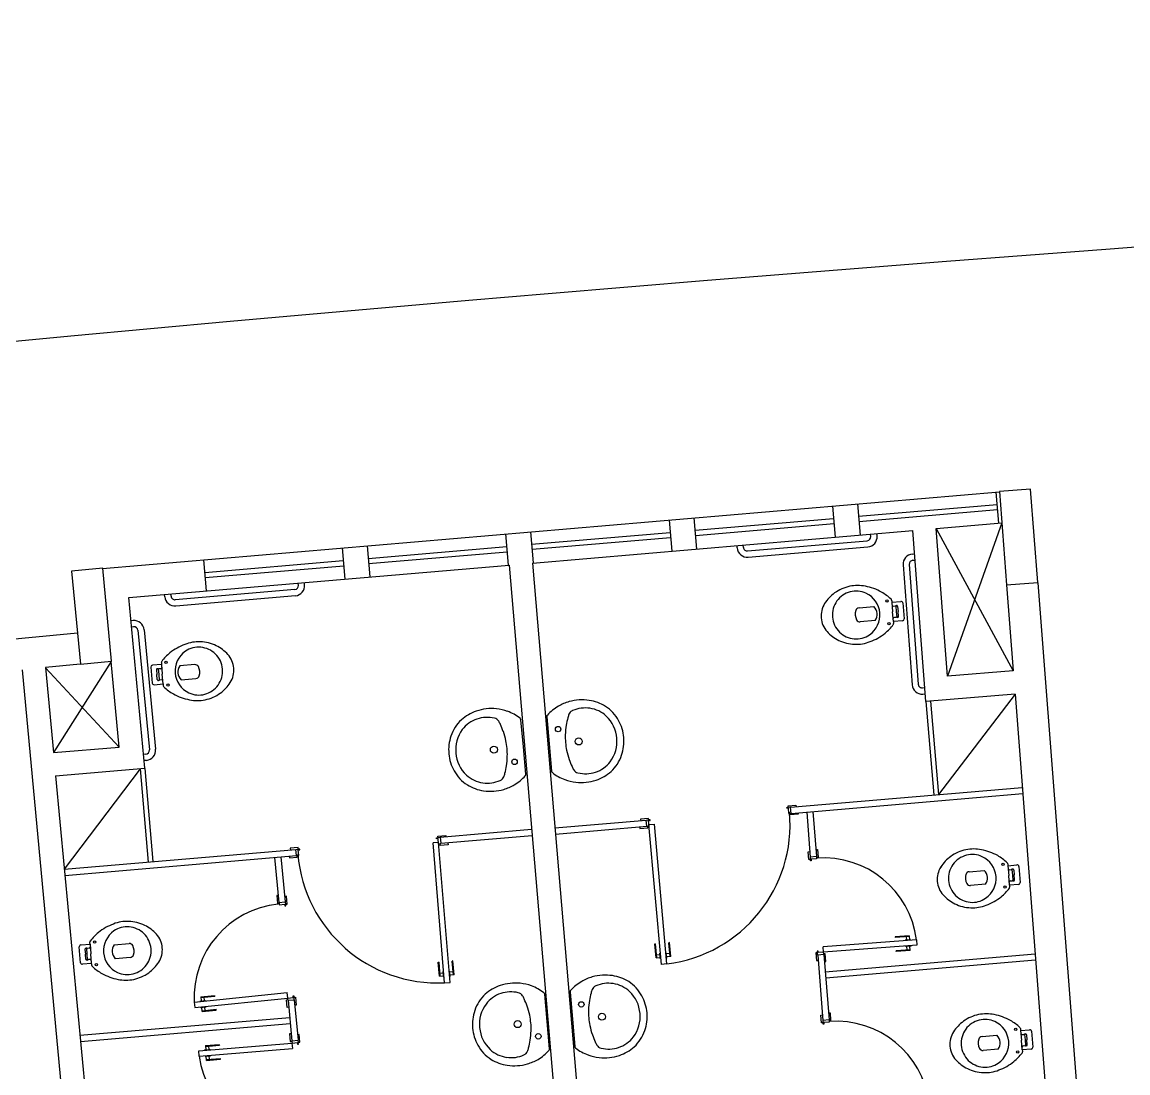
# Model space of a CAD drawing. Extents: x -152 to 150, y 325 to 437.
# Drawn here: x -34.55 to -27.46, y 369.92 to 376.66 of the extents above; entities that cross this region are included whole.
import ezdxf

# ---------------------------------------------------------------- set-up
doc = ezdxf.new("R2010")
doc.units = 0
doc.header["$LTSCALE"] = 0.01
doc.header["$MEASUREMENT"] = 0
doc.linetypes.add('HIDDEN2', pattern=[0.1875, 0.125, -0.0625])
for name, color, linetype in [('ALV', 2, 'CONTINUOUS'), ('DIV', 2, 'CONTINUOUS'), ('ESTR', 3, 'CONTINUOUS'), ('JANELA', 1, 'CONTINUOUS'), ('MAÇANETA', 2, 'CONTINUOUS'), ('PEÇAS', 1, 'CONTINUOUS'), ('PISO', 1, 'CONTINUOUS'), ('PORTA', 2, 'CONTINUOUS'), ('PROJ', 1, 'HIDDEN2')]:
    doc.layers.add(name, color=color, linetype=linetype)

msp = doc.modelspace()

# ---------------------------------------------------------------- linework, layer by layer
at = {"layer": 'ALV'}
for p, q in [((-34.0362, 373.1561), (-28.2846, 373.647)), ((-28.6917, 373.4115), (-28.2694, 373.4475)), ((-31.2802, 373.1906), (-28.8411, 373.3987)), ((-28.7569, 372.3019), (-28.8411, 373.3987)), ((-28.619, 372.4643), (-28.6917, 373.4115)), ((-33.8687, 372.9697), (-31.4297, 373.1778)), ((-31.4297, 373.1778), (-30.9161, 367.16)), ((-31.2802, 373.1906), (-30.7666, 367.1728)), ((-28.2388, 373.0504), (-28.1964, 372.5003)), ((-28.0393, 373.0639), (-27.5945, 367.2929)), ((-33.7658, 371.8745), (-33.8687, 372.9697)), ((-33.841, 372.8216), (-33.856, 372.8202)), ((-34.198, 372.7409), (-34.7954, 372.6847)), ((-34.1793, 372.5417), (-34.4034, 372.5207)), ((-34.4034, 372.5207), (-34.3521, 371.975)), ((-33.9293, 372.011), (-33.9808, 372.5587)), ((-34.5526, 372.5051), (-34.0256, 366.8951)), ((-28.1964, 372.5003), (-28.619, 372.4643)), ((-28.1849, 372.3507), (-28.7569, 372.3019)), ((-28.1849, 372.3507), (-27.8937, 368.5721)), ((-34.3521, 371.975), (-33.9293, 372.011)), ((-34.3381, 371.8256), (-33.7658, 371.8745)), ((-34.3381, 371.8256), (-33.9837, 368.0524))]:
    msp.add_line(p, q, dxfattribs=at)
at = {"layer": 'DIV'}
for p, q in [((-28.7564, 372.302), (-28.7054, 371.7041)), ((-28.7265, 372.3045), (-28.6755, 371.7067)), ((-33.7963, 371.8719), (-33.7452, 371.274)), ((-33.7664, 371.8744), (-33.7153, 371.2766)), ((-29.6239, 371.6258), (-28.1388, 371.7525)), ((-29.6204, 371.5859), (-28.1357, 371.7126)), ((-29.6204, 371.5859), (-29.6239, 371.6258)), ((-29.5207, 371.5944), (-29.4985, 371.3053)), ((-29.4809, 371.5978), (-29.4586, 371.3088)), ((-31.1353, 371.4928), (-30.5502, 371.5427)), ((-30.5467, 371.5029), (-30.5502, 371.5427)), ((-31.8707, 371.434), (-31.2851, 371.484)), ((-31.1319, 371.453), (-30.5467, 371.5029)), ((-31.8707, 371.434), (-31.867, 371.3942)), ((-31.867, 371.3942), (-31.2817, 371.4441)), ((-34.282, 371.2282), (-32.7969, 371.355)), ((-34.2782, 371.1884), (-32.7936, 371.3151)), ((-32.7936, 371.3151), (-32.7969, 371.355)), ((-29.4586, 371.3088), (-29.4985, 371.3053)), ((-32.9331, 371.3032), (-32.906, 371.0145)), ((-32.8932, 371.3066), (-32.8661, 371.0182)), ((-32.906, 371.0145), (-32.8661, 371.0182)), ((-29.4102, 370.6806), (-29.45, 370.6772)), ((-29.45, 370.6772), (-29.4178, 370.2585)), ((-29.4102, 370.6806), (-29.3779, 370.2619)), ((-29.4017, 370.5709), (-28.0566, 370.6857)), ((-29.3987, 370.5311), (-28.0535, 370.6459)), ((-32.8471, 370.3873), (-32.8072, 370.3909)), ((-32.8471, 370.3873), (-32.8227, 370.1284)), ((-32.8072, 370.3909), (-32.7829, 370.1322)), ((-34.1819, 370.163), (-32.8368, 370.2778)), ((-29.3779, 370.2619), (-29.4178, 370.2585)), ((-34.1782, 370.1231), (-32.833, 370.2379)), ((-32.8227, 370.1284), (-32.7829, 370.1322))]:
    msp.add_line(p, q, dxfattribs=at)
at = {"layer": 'ESTR'}
for points in [[(-28.2848, 373.6487), (-28.2388, 373.0504), (-28.0394, 373.0657), (-28.0854, 373.664)], [(-34.2351, 373.1391), (-34.179, 372.5418), (-33.9798, 372.5605), (-34.036, 373.1578)]]:
    msp.add_lwpolyline(points, close=True, dxfattribs=at)
at = {"layer": 'JANELA', "linetype": 'Continuous'}
for p, q in [((-28.3074, 373.645), (-28.2904, 373.4457)), ((-29.3555, 373.5556), (-29.3385, 373.3563)), ((-29.1961, 373.5692), (-29.1791, 373.3699)), ((-30.4036, 373.4661), (-30.3866, 373.2668)), ((-30.2442, 373.4797), (-30.2272, 373.2805)), ((-31.4517, 373.3767), (-31.4347, 373.1774)), ((-31.2923, 373.3903), (-31.2753, 373.191)), ((-32.3404, 373.3008), (-32.3234, 373.1016)), ((-32.4998, 373.2872), (-32.4828, 373.088)), ((-33.3885, 373.2114), (-33.3715, 373.0121))]:
    msp.add_line(p, q, dxfattribs=at)
at = {"layer": 'JANELA'}
for p, q in [((-28.3005, 373.564), (-29.1892, 373.4881)), ((-28.2977, 373.5311), (-29.1864, 373.4552)), ((-29.3486, 373.4745), (-30.2373, 373.3987)), ((-29.3458, 373.4416), (-30.2345, 373.3658)), ((-30.3967, 373.3851), (-31.2854, 373.3092)), ((-32.3335, 373.2198), (-31.4448, 373.2956)), ((-30.3939, 373.3522), (-31.2826, 373.2763)), ((-32.3307, 373.1869), (-31.442, 373.2627)), ((-33.3816, 373.1303), (-32.4929, 373.2062)), ((-33.3787, 373.0974), (-32.4901, 373.1733))]:
    msp.add_line(p, q, dxfattribs=at)
at = {"layer": 'MAÇANETA'}
for p, q in [((-30.4946, 370.7489), (-30.4896, 370.7493)), ((-30.4866, 370.6592), (-30.4946, 370.7489)), ((-30.4816, 370.6597), (-30.4896, 370.7493)), ((-30.3999, 370.7573), (-30.4049, 370.7568)), ((-30.3969, 370.6672), (-30.4049, 370.7568)), ((-30.392, 370.6676), (-30.3999, 370.7573)), ((-28.864, 370.8017), (-28.9538, 370.795)), ((-28.9538, 370.795), (-28.9534, 370.79)), ((-28.8637, 370.7968), (-28.9534, 370.79)), ((-28.8545, 370.7754), (-28.8894, 370.7728)), ((-28.8894, 370.7728), (-28.8892, 370.7698)), ((-28.8836, 370.7953), (-28.882, 370.7733)), ((-28.864, 370.8017), (-28.862, 370.7748)), ((-28.8545, 370.7754), (-28.8543, 370.7724)), ((-30.4834, 370.6796), (-30.4615, 370.6815)), ((-30.4621, 370.689), (-30.4591, 370.6893)), ((-30.459, 370.6541), (-30.4621, 370.689)), ((-30.4213, 370.6926), (-30.4243, 370.6924)), ((-30.4182, 370.6578), (-30.4213, 370.6926)), ((-30.3987, 370.6871), (-30.4206, 370.6852)), ((-28.8573, 370.712), (-28.9471, 370.7053)), ((-28.9467, 370.7003), (-28.9471, 370.7053)), ((-28.8569, 370.707), (-28.9467, 370.7003)), ((-28.8864, 370.7319), (-28.8866, 370.7349)), ((-28.8515, 370.7345), (-28.8864, 370.7319)), ((-28.8773, 370.7105), (-28.8789, 370.7324)), ((-28.8569, 370.707), (-28.859, 370.7339)), ((-28.8515, 370.7345), (-28.8517, 370.7375)), ((-31.8841, 370.6316), (-31.8791, 370.6321)), ((-31.8766, 370.5419), (-31.8841, 370.6316)), ((-31.8717, 370.5424), (-31.8791, 370.6321)), ((-31.7894, 370.6395), (-31.7944, 370.6391)), ((-31.7869, 370.5494), (-31.7944, 370.6391)), ((-31.782, 370.5498), (-31.7894, 370.6395)), ((-30.4866, 370.6592), (-30.4597, 370.6616)), ((-30.459, 370.6541), (-30.456, 370.6544)), ((-30.4182, 370.6578), (-30.4212, 370.6575)), ((-30.392, 370.6676), (-30.4188, 370.6652)), ((-31.8766, 370.5419), (-31.8497, 370.5442)), ((-31.8733, 370.5623), (-31.8514, 370.5641)), ((-31.852, 370.5716), (-31.849, 370.5718)), ((-31.8491, 370.5367), (-31.852, 370.5716)), ((-31.8491, 370.5367), (-31.8461, 370.5369)), ((-31.8111, 370.575), (-31.8141, 370.5747)), ((-31.8083, 370.5401), (-31.8112, 370.5398)), ((-31.8083, 370.5401), (-31.8111, 370.575)), ((-31.7886, 370.5693), (-31.8105, 370.5675)), ((-31.782, 370.5498), (-31.8089, 370.5476)), ((-33.412, 370.3824), (-33.3772, 370.386)), ((-33.4073, 370.4101), (-33.3178, 370.4193)), ((-33.4073, 370.4101), (-33.4046, 370.3832)), ((-33.4068, 370.4051), (-33.3173, 370.4143)), ((-33.3869, 370.4071), (-33.3847, 370.3852)), ((-33.3772, 370.386), (-33.3769, 370.383)), ((-33.3178, 370.4193), (-33.3173, 370.4143)), ((-33.412, 370.3824), (-33.4117, 370.3794)), ((-33.4078, 370.3416), (-33.4081, 370.3446)), ((-33.4078, 370.3416), (-33.373, 370.3452)), ((-33.3976, 370.3156), (-33.4004, 370.3424)), ((-33.3981, 370.3205), (-33.3086, 370.3297)), ((-33.3976, 370.3156), (-33.3081, 370.3248)), ((-33.3782, 370.3226), (-33.3805, 370.3445)), ((-33.373, 370.3452), (-33.3733, 370.3482)), ((-33.3081, 370.3248), (-33.3086, 370.3297)), ((-33.3776, 370.0971), (-33.2879, 370.1046)), ((-33.2879, 370.1046), (-33.2875, 370.0996)), ((-33.3828, 370.0696), (-33.3479, 370.0725)), ((-33.3828, 370.0696), (-33.3826, 370.0666)), ((-33.3794, 370.0287), (-33.3797, 370.0317)), ((-33.3794, 370.0287), (-33.3445, 370.0316)), ((-33.3776, 370.0971), (-33.3753, 370.0702)), ((-33.3772, 370.0921), (-33.2875, 370.0996)), ((-33.3572, 370.0938), (-33.3554, 370.0719)), ((-33.3502, 370.0091), (-33.352, 370.031)), ((-33.3479, 370.0725), (-33.3477, 370.0695)), ((-33.3445, 370.0316), (-33.3448, 370.0346)), ((-33.3697, 370.0025), (-33.3719, 370.0294)), ((-33.3701, 370.0074), (-33.2804, 370.0149)), ((-33.3697, 370.0025), (-33.28, 370.0099)), ((-33.28, 370.0099), (-33.2804, 370.0149))]:
    msp.add_line(p, q, dxfattribs=at)
at = {"layer": 'PEÇAS'}
for p, q in [((-29.1097, 373.3608), (-29.111, 373.3757)), ((-29.0699, 373.3642), (-29.0711, 373.3791)), ((-29.9666, 373.2876), (-29.9679, 373.3026)), ((-29.9668, 373.29), (-29.9679, 373.3026)), ((-29.9267, 373.291), (-29.928, 373.306)), ((-29.8997, 373.2683), (-29.1323, 373.3337)), ((-29.8963, 373.2284), (-29.1289, 373.2939)), ((-28.8433, 373.2481), (-28.8284, 373.2493)), ((-28.9031, 373.1783), (-28.8456, 372.4104)), ((-28.8633, 373.1814), (-28.8057, 372.4135)), ((-28.8403, 373.2082), (-28.8253, 373.2094)), ((-32.8034, 373.0204), (-33.5707, 372.955)), ((-32.7806, 373.0475), (-32.7819, 373.0624)), ((-32.7409, 373.0532), (-32.742, 373.0658)), ((-32.7407, 373.0509), (-32.742, 373.0658)), ((-33.6375, 372.9744), (-33.6387, 372.9893)), ((-33.5976, 372.9778), (-33.5989, 372.9927)), ((-32.8, 372.9806), (-33.5673, 372.9151)), ((-28.9764, 372.9519), (-28.9759, 372.9467)), ((-28.9759, 372.9467), (-28.9753, 372.94)), ((-28.9753, 372.94), (-28.9175, 372.9449)), ((-28.9753, 372.94), (-28.97, 372.8777)), ((-29.1854, 372.9027), (-29.0898, 372.911)), ((-28.9646, 372.8154), (-28.97, 372.8777)), ((-28.9651, 372.9142), (-28.9541, 372.9152)), ((-28.9496, 372.9151), (-28.9466, 372.8797)), ((-28.9466, 372.8797), (-28.9435, 372.8443)), ((-28.9378, 372.9121), (-28.9351, 372.8807)), ((-28.9324, 372.8493), (-28.9351, 372.8807)), ((-28.9046, 372.935), (-28.9002, 372.8837)), ((-28.9002, 372.8837), (-28.8958, 372.8324)), ((-29.0822, 372.8223), (-29.1778, 372.8141)), ((-28.9068, 372.8204), (-28.9646, 372.8154)), ((-28.9646, 372.8154), (-28.9641, 372.8086)), ((-28.9641, 372.8086), (-28.9636, 372.8035)), ((-28.9589, 372.8425), (-28.948, 372.8434)), ((-33.8373, 372.7818), (-33.8522, 372.7804)), ((-33.8101, 372.7592), (-33.7367, 371.9927)), ((-33.7703, 372.7629), (-33.6969, 371.9964)), ((-33.7276, 372.5234), (-33.7232, 372.4721)), ((-33.6587, 372.5403), (-33.7165, 372.5354)), ((-33.6645, 372.5132), (-33.6754, 372.5122)), ((-33.6597, 372.5522), (-33.6593, 372.547)), ((-33.6593, 372.547), (-33.6587, 372.5403)), ((-33.6587, 372.5403), (-33.6535, 372.478)), ((-33.4454, 372.5392), (-33.541, 372.5311)), ((-33.7232, 372.4721), (-33.7188, 372.4208)), ((-33.691, 372.5064), (-33.6883, 372.475)), ((-33.6857, 372.4436), (-33.6883, 372.475)), ((-33.6799, 372.5114), (-33.6769, 372.476)), ((-33.6769, 372.476), (-33.6739, 372.4406)), ((-33.6482, 372.4157), (-33.6535, 372.478)), ((-33.5335, 372.4424), (-33.4378, 372.4505)), ((-33.706, 372.4108), (-33.6482, 372.4157)), ((-33.6584, 372.4414), (-33.6693, 372.4405)), ((-33.6482, 372.4157), (-33.6476, 372.4089)), ((-33.6476, 372.4089), (-33.6472, 372.4038)), ((-28.7787, 372.3905), (-28.7638, 372.3917)), ((-28.7756, 372.3506), (-28.7607, 372.3518)), ((-31.338, 372.0117), (-31.3541, 372.186)), ((-31.1873, 372.2051), (-31.1723, 372.0307)), ((-31.1723, 372.0307), (-31.1574, 371.8564)), ((-33.7594, 371.9654), (-33.7743, 371.9641)), ((-31.322, 371.8374), (-31.338, 372.0117)), ((-33.7557, 371.9256), (-33.7706, 371.9242)), ((-28.2315, 371.2625), (-28.2311, 371.2573)), ((-28.2311, 371.2573), (-28.2305, 371.2505)), ((-28.2305, 371.2505), (-28.1727, 371.2554)), ((-28.2305, 371.2505), (-28.2253, 371.1883)), ((-28.1599, 371.2454), (-28.1556, 371.1941)), ((-28.4782, 371.2117), (-28.3825, 371.2197)), ((-28.2201, 371.126), (-28.2253, 371.1883)), ((-28.2204, 371.2248), (-28.2094, 371.2257)), ((-28.2049, 371.2256), (-28.2019, 371.1902)), ((-28.2019, 371.1902), (-28.1989, 371.1548)), ((-28.1931, 371.2226), (-28.1904, 371.1912)), ((-28.1878, 371.1598), (-28.1904, 371.1912)), ((-28.1556, 371.1941), (-28.1513, 371.1428)), ((-28.3751, 371.131), (-28.4707, 371.123)), ((-28.1623, 371.1308), (-28.2201, 371.126)), ((-28.2201, 371.126), (-28.2195, 371.1192)), ((-28.2195, 371.1192), (-28.2191, 371.114)), ((-28.2143, 371.1531), (-28.2034, 371.154)), ((-34.175, 370.7431), (-34.1172, 370.748)), ((-34.1178, 370.7547), (-34.1182, 370.7599)), ((-34.1172, 370.748), (-34.1178, 370.7547)), ((-34.1172, 370.748), (-34.112, 370.6857)), ((-33.9623, 370.743), (-33.8666, 370.751)), ((-34.1817, 370.6798), (-34.1861, 370.7311)), ((-34.1774, 370.6285), (-34.1817, 370.6798)), ((-34.1495, 370.7141), (-34.1469, 370.6828)), ((-34.1442, 370.6514), (-34.1469, 370.6828)), ((-34.1354, 370.6837), (-34.1384, 370.7191)), ((-34.1324, 370.6483), (-34.1354, 370.6837)), ((-34.123, 370.7209), (-34.1339, 370.72)), ((-34.1067, 370.6234), (-34.112, 370.6857)), ((-34.1067, 370.6234), (-34.1645, 370.6185)), ((-34.1169, 370.6491), (-34.1279, 370.6482)), ((-34.1062, 370.6166), (-34.1067, 370.6234)), ((-34.1057, 370.6115), (-34.1062, 370.6166)), ((-33.8591, 370.6623), (-33.9548, 370.6543)), ((-31.1855, 370.2516), (-31.2012, 370.4259)), ((-31.0384, 370.4404), (-31.0234, 370.266)), ((-31.1698, 370.0773), (-31.1855, 370.2516)), ((-31.0234, 370.266), (-31.0085, 370.0916)), ((-28.1501, 370.2057), (-28.1497, 370.2005)), ((-28.1497, 370.2005), (-28.1491, 370.1937)), ((-28.1491, 370.1937), (-28.0913, 370.1986)), ((-28.1491, 370.1937), (-28.1439, 370.1315)), ((-28.0784, 370.1886), (-28.0741, 370.1373)), ((-28.3967, 370.1549), (-28.301, 370.1629)), ((-28.1386, 370.0692), (-28.1439, 370.1315)), ((-28.1389, 370.168), (-28.1279, 370.1689)), ((-28.1234, 370.1688), (-28.1204, 370.1334)), ((-28.1204, 370.1334), (-28.1175, 370.098)), ((-28.1116, 370.1658), (-28.109, 370.1344)), ((-28.1064, 370.103), (-28.109, 370.1344)), ((-28.0741, 370.1373), (-28.0698, 370.086)), ((-28.2936, 370.0742), (-28.3893, 370.0662)), ((-28.0808, 370.074), (-28.1386, 370.0692)), ((-28.1386, 370.0692), (-28.1381, 370.0624)), ((-28.1381, 370.0624), (-28.1376, 370.0572)), ((-28.1329, 370.0963), (-28.1219, 370.0972))]:
    msp.add_line(p, q, dxfattribs=at)
for centre, radius in [((-29.0061, 372.9479), 0.0075), ((-28.9936, 372.8024), 0.0075), ((-33.6297, 372.5533), 0.0075), ((-33.6174, 372.4078), 0.0075), ((-31.1153, 372.126), 0.0175), ((-31.5272, 371.9943), 0.0225), ((-30.983, 372.0469), 0.0225), ((-31.3945, 371.9161), 0.0175), ((-28.2613, 371.2585), 0.0075), ((-28.2491, 371.113), 0.0075), ((-34.0882, 370.761), 0.0075), ((-34.076, 370.6155), 0.0075), ((-30.9664, 370.3612), 0.0175), ((-31.3748, 370.2346), 0.0225), ((-30.8341, 370.2822), 0.0225), ((-31.2422, 370.1561), 0.0175), ((-28.1799, 370.2017), 0.0075), ((-28.1677, 370.0562), 0.0075)]:
    msp.add_circle(centre, radius, dxfattribs=at)
for centre, radius, start, end in [((-29.1346, 373.3586), 0.065, 274.87802, 4.87802), ((-29.1346, 373.3586), 0.025, 274.87802, 4.87802), ((-29.9018, 373.2932), 0.065, 184.87802, 274.87802), ((-29.9018, 373.2932), 0.025, 184.87802, 274.87802), ((-28.8383, 373.1833), 0.065, 94.42806, 184.42806), ((-28.8383, 373.1833), 0.025, 94.42806, 184.42806), ((-32.8055, 373.0454), 0.025, 274.87802, 4.87802), ((-32.8055, 373.0454), 0.065, 274.87802, 4.87802), ((-29.196, 372.7981), 0.248, 101.39201, 125.98203), ((-29.1946, 372.8033), 0.2433, 78.14679, 101.95425), ((-29.2033, 372.8653), 0.1458, 64.61093, 105.35456), ((-29.2048, 372.7116), 0.3352, 60.75661, 79.65651), ((-33.5727, 372.9799), 0.065, 184.87802, 274.87802), ((-33.5727, 372.9799), 0.025, 184.87802, 274.87802), ((-29.1819, 372.7836), 0.2681, 126.58987, 146.7487), ((-29.2034, 372.8578), 0.1532, 144.2453, 184.96373), ((-29.2016, 372.8546), 0.1566, 104.93703, 143.68659), ((-29.2055, 372.8568), 0.1544, 5.15775, 65.25312), ((-29.1991, 372.7253), 0.3204, 46.8569, 60.44705), ((-28.9865, 372.9513), 0.0102, 3.21758, 50.1529), ((-28.9163, 372.9332), 0.0118, 8.58914, 96.20793), ((-29.2799, 372.8514), 0.149, 147.91091, 185.03716), ((-29.1253, 372.8632), 0.0846, 164.13127, 205.6867), ((-29.1837, 372.8787), 0.0241, 94.01845, 161.39858), ((-29.2056, 372.8581), 0.1544, 304.56486, 4.66022), ((-29.1375, 372.8622), 0.0683, 324.22078, 45.59719), ((-28.9655, 372.9226), 0.00832, 189.627, 272.89408), ((-28.956, 372.9269), 0.0119, 278.96107, 298.92939), ((-28.9448, 372.9046), 0.0131, 75.52148, 114.56715), ((-28.9433, 372.9116), 0.00592, 48.845, 72.31063), ((-28.9445, 372.9117), 0.00666, 2.86614, 41.01127), ((-33.835, 372.7569), 0.065, 5.32798, 95.32798), ((-29.2798, 372.8507), 0.149, 184.78081, 221.90706), ((-29.2034, 372.8575), 0.1532, 184.85425, 225.57267), ((-29.1803, 372.8381), 0.0241, 208.41939, 275.79952), ((-28.9579, 372.8342), 0.00832, 96.92389, 180.19097), ((-28.9737, 372.8023), 0.0102, 319.66507, 6.60039), ((-28.9478, 372.8316), 0.0119, 70.88858, 90.8569), ((-28.9406, 372.8554), 0.0131, 255.25083, 294.29649), ((-28.9379, 372.8488), 0.00592, 297.50734, 320.97297), ((-28.939, 372.8485), 0.00666, 328.8067, 6.95183), ((-28.9076, 372.8321), 0.0118, 273.61004, 1.22883), ((-33.835, 372.7569), 0.025, 5.32798, 95.32798), ((-29.1949, 372.9343), 0.2681, 223.06927, 243.2281), ((-29.2021, 372.8609), 0.1566, 226.13138, 264.88095), ((-29.202, 372.8501), 0.1458, 264.46342, 305.20705), ((-29.2297, 373.0013), 0.3352, 290.16147, 309.06137), ((-29.2217, 372.9887), 0.3204, 309.37092, 322.96108), ((-33.3939, 372.3541), 0.3352, 110.09953, 128.99943), ((-33.4195, 372.4427), 0.2433, 87.80179, 111.60925), ((-33.4172, 372.4379), 0.248, 63.77401, 88.36403), ((-33.4286, 372.4211), 0.2681, 43.00734, 63.16617), ((-29.2063, 372.9175), 0.248, 243.83594, 268.42596), ((-29.204, 372.9127), 0.2433, 267.86372, 291.67118), ((-33.4018, 372.3667), 0.3204, 129.30899, 142.89914), ((-33.4178, 372.4973), 0.1544, 124.50292, 184.59829), ((-33.4214, 372.5053), 0.1458, 84.40148, 125.14511), ((-33.4213, 372.4945), 0.1566, 46.06945, 84.81901), ((-33.42, 372.4979), 0.1532, 4.79231, 45.51074), ((-33.3436, 372.5046), 0.149, 4.71888, 41.84513), ((-33.7158, 372.5236), 0.0118, 93.54811, 181.16689), ((-33.6828, 372.5003), 0.0131, 75.18889, 114.23456), ((-33.6756, 372.5241), 0.0119, 250.82665, 270.79497), ((-33.6655, 372.5214), 0.00832, 276.86196, 0.12904), ((-33.6497, 372.5534), 0.0102, 139.60314, 186.53846), ((-33.4857, 372.4911), 0.0683, 144.15885, 225.53526), ((-33.443, 372.5152), 0.0241, 28.35745, 95.73759), ((-33.498, 372.4901), 0.0846, 344.06934, 25.62477), ((-33.3435, 372.5039), 0.149, 327.84898, 4.97523), ((-33.6844, 372.5072), 0.00666, 148.74476, 186.8899), ((-33.6855, 372.5069), 0.00592, 117.44541, 140.91104), ((-33.679, 372.444), 0.00666, 182.80421, 220.94934), ((-33.418, 372.4986), 0.1544, 185.09582, 245.19118), ((-33.4395, 372.4746), 0.0241, 273.95652, 341.33665), ((-33.42, 372.4976), 0.1532, 324.18337, 4.90179), ((-33.7072, 372.4225), 0.0118, 188.52721, 276.146), ((-33.6801, 372.4441), 0.00592, 228.78307, 252.2487), ((-33.6787, 372.4511), 0.0131, 255.45955, 294.50521), ((-33.6675, 372.4288), 0.0119, 98.89914, 118.86746), ((-33.658, 372.4331), 0.00832, 9.56507, 92.83215), ((-33.637, 372.4043), 0.0102, 183.15565, 230.09097), ((-33.4242, 372.6301), 0.3204, 226.79496, 240.38512), ((-33.4218, 372.5008), 0.1566, 284.87509, 323.62466), ((-33.4414, 372.5719), 0.2681, 306.52794, 326.68677), ((-28.7808, 372.4154), 0.065, 184.42806, 274.42806), ((-28.7808, 372.4154), 0.025, 184.42806, 274.42806), ((-33.4184, 372.6438), 0.3352, 240.69467, 259.59457), ((-33.4201, 372.4901), 0.1458, 244.54899, 285.29262), ((-33.4288, 372.5522), 0.2433, 258.08486, 281.89232), ((-33.4273, 372.5573), 0.248, 281.33008, 305.9201), ((-30.9507, 371.9867), 0.3292, 106.6585, 119.50881), ((-30.9613, 372.005), 0.3086, 81.41171, 105.73356), ((-30.9597, 372.0305), 0.2832, 58.47053, 80.97164), ((-31.5473, 371.974), 0.2832, 109.18413, 131.68525), ((-31.5412, 371.9492), 0.3086, 84.42221, 108.74406), ((-31.5485, 371.9292), 0.3292, 70.64696, 83.49728), ((-31.5417, 371.9614), 0.2967, 52.10333, 69.8217), ((-30.963, 372.0171), 0.2967, 120.33408, 138.05244), ((-31.0048, 372.2049), 0.0439, 136.95731, 158.5744), ((-31.0091, 372.2075), 0.039, 109.34385, 135.39578), ((-30.9405, 372.0604), 0.2012, 81.5265, 113.88547), ((-30.9412, 372.0622), 0.1995, 47.43332, 81.27469), ((-30.9414, 372.0676), 0.242, 27.87026, 57.57571), ((-31.5719, 372.0073), 0.242, 132.58007, 162.28552), ((-31.5711, 372.0019), 0.1995, 108.88109, 142.72245), ((-31.5714, 372), 0.2012, 76.27031, 108.62927), ((-31.5299, 372.1569), 0.039, 54.75999, 80.81192), ((-31.5337, 372.1536), 0.0439, 31.58137, 53.19847), ((-31.6072, 372.1058), 0.1317, 22.45708, 32.55067), ((-31.3653, 372.1859), 0.0113, 0.32499, 58.65282), ((-31.1762, 372.207), 0.0113, 131.50295, 189.83078), ((-30.6522, 372.0859), 0.416, 164.247, 171.07213), ((-30.9239, 372.1708), 0.1317, 157.6051, 167.69869), ((-30.9559, 372.0511), 0.2176, 4.40306, 46.54111), ((-30.9599, 372.0501), 0.2667, 4.64962, 29.34258), ((-31.5546, 371.9936), 0.2176, 143.61466, 185.75272), ((-31.8598, 371.9743), 0.416, 19.08364, 25.90877), ((-31.9132, 371.9535), 0.4734, 11.95566, 19.34438), ((-30.6916, 372.0743), 0.3778, 177.65954, 185.26242), ((-30.5959, 372.0749), 0.4734, 170.8114, 178.20011), ((-31.5506, 371.9933), 0.2667, 160.81319, 185.50615), ((-31.819, 371.9698), 0.3778, 4.89335, 12.49623), ((-30.6911, 372.0695), 0.3778, 184.5268, 192.12968), ((-30.9556, 372.0474), 0.2176, 323.24811, 5.38617), ((-30.9597, 372.0478), 0.2667, 340.44664, 5.1396), ((-33.7616, 371.9903), 0.025, 275.32798, 5.32798), ((-33.7616, 371.9903), 0.065, 275.32798, 5.32798), ((-31.5504, 371.991), 0.2667, 185.01617, 209.70914), ((-31.5543, 371.9899), 0.2176, 184.76961, 226.90766), ((-31.9142, 371.9638), 0.4734, 351.17795, 358.56666), ((-31.8185, 371.965), 0.3778, 358.02609, 5.62897), ((-30.5968, 372.0852), 0.4734, 191.58911, 198.97783), ((-30.9385, 372.0337), 0.242, 312.21351, 341.91896), ((-31.8579, 371.9532), 0.416, 344.61356, 351.43868), ((-30.6503, 372.0648), 0.416, 198.71709, 205.54222), ((-30.9037, 371.9349), 0.1317, 202.09053, 212.18412), ((-30.9392, 372.039), 0.1995, 288.51453, 322.3559), ((-31.5688, 371.9733), 0.242, 208.23681, 237.94226), ((-31.569, 371.9787), 0.1995, 227.79988, 261.64124), ((-31.5001, 371.8339), 0.039, 289.7104, 315.76234), ((-31.5045, 371.8364), 0.0439, 317.32386, 338.94095), ((-31.5855, 371.87), 0.1317, 337.97166, 348.06524), ((-31.5475, 372.024), 0.2967, 300.70063, 318.419), ((-31.3331, 371.8354), 0.0113, 311.8695, 10.19733), ((-31.1462, 371.8564), 0.0113, 179.95844, 238.28627), ((-30.9683, 372.0798), 0.2967, 231.73678, 249.45514), ((-30.9776, 371.8876), 0.0439, 211.21482, 232.83192), ((-30.9814, 371.8843), 0.039, 234.39344, 260.44537), ((-30.9389, 372.041), 0.2012, 255.90376, 288.26272), ((-30.9628, 372.0671), 0.2832, 288.81758, 311.31869), ((-31.5507, 372.0105), 0.2832, 238.83708, 261.3382), ((-31.5696, 371.9806), 0.2012, 261.89306, 294.25202), ((-31.5492, 372.0361), 0.3086, 261.77826, 286.10011), ((-31.56, 372.0543), 0.3292, 287.02505, 299.87537), ((-30.9614, 372.1118), 0.3292, 250.28041, 263.13072), ((-30.9688, 372.092), 0.3086, 264.05566, 288.37751), ((-28.4374, 371.0945), 0.2681, 126.47563, 146.63445), ((-28.4515, 371.1092), 0.248, 101.27776, 125.86778), ((-28.457, 371.1656), 0.1566, 104.82278, 143.57234), ((-28.4501, 371.1143), 0.2433, 78.03255, 101.84001), ((-28.4587, 371.1763), 0.1458, 64.49668, 105.24031), ((-28.4605, 371.0226), 0.3352, 60.64236, 79.54226), ((-28.4608, 371.1678), 0.1544, 5.04351, 65.13887), ((-28.4547, 371.0364), 0.3204, 46.74265, 60.3328), ((-28.5353, 371.1626), 0.149, 147.79666, 184.92292), ((-28.4588, 371.1688), 0.1532, 144.13105, 184.84948), ((-28.2417, 371.2619), 0.0102, 3.10333, 50.03865), ((-28.1715, 371.2437), 0.0118, 8.4749, 96.09369), ((-28.4181, 371.1721), 0.0846, 164.01702, 205.57245), ((-28.4765, 371.1876), 0.0241, 93.9042, 161.28434), ((-28.4304, 371.1711), 0.0683, 324.10654, 45.48294), ((-28.4609, 371.1692), 0.1544, 304.45061, 4.54597), ((-28.2208, 371.2331), 0.00832, 189.51275, 272.77983), ((-28.2112, 371.2375), 0.0119, 278.84682, 298.81514), ((-28.2001, 371.2152), 0.0131, 75.40724, 114.4529), ((-28.1986, 371.2222), 0.00592, 48.73075, 72.19638), ((-28.1997, 371.2223), 0.00666, 2.75189, 40.89703), ((-28.5352, 371.1619), 0.149, 184.66656, 221.79281), ((-28.4587, 371.1685), 0.1532, 184.74, 225.45842), ((-28.4731, 371.147), 0.0241, 208.30514, 275.68527), ((-28.4768, 371.2998), 0.3204, 309.25667, 322.84683), ((-28.2133, 371.1448), 0.00832, 96.80964, 180.07672), ((-28.2292, 371.1129), 0.0102, 319.55083, 6.48615), ((-28.2032, 371.1421), 0.0119, 70.77433, 90.74266), ((-28.196, 371.1659), 0.0131, 255.13658, 294.18224), ((-28.1933, 371.1593), 0.00592, 297.39309, 320.85873), ((-28.1944, 371.159), 0.00666, 328.69245, 6.83758), ((-28.163, 371.1426), 0.0118, 273.49579, 1.11458), ((-28.4501, 371.2453), 0.2681, 222.95503, 243.11385), ((-28.4575, 371.172), 0.1566, 226.01714, 264.7667), ((-28.4574, 371.1612), 0.1458, 264.34917, 305.0928), ((-28.4848, 371.3124), 0.3352, 290.04722, 308.94712), ((-28.4615, 371.2286), 0.248, 243.72169, 268.31172), ((-28.4593, 371.2238), 0.2433, 267.74947, 291.55693), ((-33.878, 370.6503), 0.2433, 87.77078, 111.57824), ((-33.8758, 370.6455), 0.248, 63.743, 88.33302), ((-33.8604, 370.5742), 0.3204, 129.27798, 142.86813), ((-33.8525, 370.5616), 0.3352, 110.06852, 128.96842), ((-33.8764, 370.7049), 0.1544, 124.47191, 184.56728), ((-33.8799, 370.7129), 0.1458, 84.37047, 125.1141), ((-33.8798, 370.7021), 0.1566, 46.03844, 84.788), ((-33.8786, 370.7055), 0.1532, 4.7613, 45.47973), ((-33.8872, 370.6287), 0.2681, 42.97633, 63.13516), ((-33.8021, 370.7121), 0.149, 4.68786, 41.81412), ((-34.1743, 370.7314), 0.0118, 93.5171, 181.13588), ((-34.1082, 370.7611), 0.0102, 139.57213, 186.50745), ((-33.907, 370.703), 0.0683, 144.12784, 225.50425), ((-33.8642, 370.727), 0.0241, 28.32644, 95.70658), ((-34.1429, 370.7149), 0.00666, 148.71375, 186.85889), ((-34.144, 370.7147), 0.00592, 117.4144, 140.88003), ((-34.1414, 370.708), 0.0131, 75.15788, 114.20354), ((-34.1341, 370.7319), 0.0119, 250.79564, 270.76396), ((-34.124, 370.7292), 0.00832, 276.83095, 0.09803), ((-33.8765, 370.7062), 0.1544, 185.06481, 245.16017), ((-33.8608, 370.6864), 0.0241, 273.92551, 341.30564), ((-33.9192, 370.7019), 0.0846, 344.03833, 25.59376), ((-33.8785, 370.7052), 0.1532, 324.15236, 4.87078), ((-33.8021, 370.7115), 0.149, 327.81797, 4.94422), ((-34.1658, 370.6302), 0.0118, 188.4962, 276.11499), ((-34.1376, 370.6517), 0.00666, 182.7732, 220.91833), ((-34.1387, 370.6518), 0.00592, 228.75205, 252.21769), ((-34.1372, 370.6588), 0.0131, 255.42854, 294.4742), ((-34.1261, 370.6365), 0.0119, 98.86812, 118.83645), ((-34.1165, 370.6408), 0.00832, 9.53406, 92.80114), ((-34.0956, 370.612), 0.0102, 183.12464, 230.05996), ((-33.8826, 370.8377), 0.3204, 226.76395, 240.35411), ((-33.8803, 370.7084), 0.1566, 284.84408, 323.59365), ((-33.8999, 370.7795), 0.2681, 306.49693, 326.65575), ((-33.8769, 370.8514), 0.3352, 240.66366, 259.56356), ((-33.8786, 370.6977), 0.1458, 244.51798, 285.26161), ((-33.8858, 370.7649), 0.248, 281.29906, 305.88909), ((-30.8018, 370.222), 0.3292, 106.6585, 119.50881), ((-30.8124, 370.2403), 0.3086, 81.41171, 105.73356), ((-30.8108, 370.2658), 0.2832, 58.47053, 80.97164), ((-33.8873, 370.7598), 0.2433, 258.05385, 281.86131), ((-31.3949, 370.2143), 0.2832, 109.07062, 131.57174), ((-31.3888, 370.1895), 0.3086, 84.30871, 108.63056), ((-31.3961, 370.1696), 0.3292, 70.53345, 83.38377), ((-31.3893, 370.2017), 0.2967, 51.98982, 69.70819), ((-30.8141, 370.2524), 0.2967, 120.33408, 138.05244), ((-30.775, 370.4061), 0.1317, 157.6051, 167.69869), ((-30.8559, 370.4402), 0.0439, 136.95731, 158.5744), ((-30.8602, 370.4428), 0.039, 109.34385, 135.39578), ((-30.7916, 370.2956), 0.2012, 81.5265, 113.88547), ((-30.7923, 370.2975), 0.1995, 47.43332, 81.27469), ((-30.7925, 370.3029), 0.242, 27.87026, 57.57571), ((-31.4194, 370.2477), 0.242, 132.46656, 162.17201), ((-31.4187, 370.2423), 0.1995, 108.76758, 142.60894), ((-31.4189, 370.2404), 0.2012, 76.1568, 108.51576), ((-31.3771, 370.3972), 0.039, 54.64648, 80.69842), ((-31.3809, 370.3939), 0.0439, 31.46787, 53.08496), ((-31.4545, 370.3462), 0.1317, 22.34358, 32.43716), ((-31.7074, 370.2152), 0.416, 18.97014, 25.79526), ((-31.2125, 370.4259), 0.0113, 0.21149, 58.53932), ((-31.0273, 370.4423), 0.0113, 131.50295, 189.83078), ((-30.447, 370.3102), 0.4734, 170.8114, 178.20011), ((-30.5033, 370.3212), 0.416, 164.247, 171.07213), ((-30.807, 370.2864), 0.2176, 4.40306, 46.54111), ((-30.811, 370.2853), 0.2667, 4.64962, 29.34258), ((-31.3981, 370.2336), 0.2667, 160.69968, 185.39265), ((-31.4022, 370.234), 0.2176, 143.50116, 185.63921), ((-31.7609, 370.1946), 0.4734, 11.84216, 19.23087), ((-30.5427, 370.3096), 0.3778, 177.65954, 185.26242), ((-31.6665, 370.2107), 0.3778, 4.77985, 12.38273), ((-30.5422, 370.3048), 0.3778, 184.5268, 192.12968), ((-30.8067, 370.2827), 0.2176, 323.24811, 5.38617), ((-30.8108, 370.2831), 0.2667, 340.44664, 5.1396), ((-28.356, 370.0378), 0.2681, 126.47563, 146.63445), ((-28.37, 370.0524), 0.248, 101.27776, 125.86778), ((-28.3755, 370.1088), 0.1566, 104.82278, 143.57234), ((-28.3686, 370.0575), 0.2433, 78.03255, 101.84001), ((-28.3772, 370.1195), 0.1458, 64.49668, 105.24031), ((-28.379, 369.9658), 0.3352, 60.64236, 79.54226), ((-28.3794, 370.111), 0.1544, 5.04351, 65.13887), ((-28.3733, 369.9796), 0.3204, 46.74265, 60.3328), ((-31.3979, 370.2313), 0.2667, 184.90267, 209.59563), ((-31.4018, 370.2303), 0.2176, 184.6561, 226.79416), ((-31.7618, 370.2049), 0.4734, 351.06444, 358.45316), ((-31.6661, 370.2059), 0.3778, 357.91259, 5.51547), ((-30.4479, 370.3205), 0.4734, 191.58911, 198.97783), ((-30.7896, 370.2689), 0.242, 312.21351, 341.91896), ((-28.4538, 370.1058), 0.149, 147.79666, 184.92292), ((-28.3773, 370.112), 0.1532, 144.13105, 184.84948), ((-28.1602, 370.2051), 0.0102, 3.10333, 50.03865), ((-28.1393, 370.1763), 0.00832, 189.51275, 272.77983), ((-28.09, 370.1869), 0.0118, 8.4749, 96.09369), ((-31.7055, 370.1941), 0.416, 344.50005, 351.32518), ((-30.5014, 370.3001), 0.416, 198.71709, 205.54222), ((-30.7548, 370.1702), 0.1317, 202.09053, 212.18412), ((-30.7903, 370.2743), 0.1995, 288.51453, 322.3559), ((-28.3366, 370.1153), 0.0846, 164.01702, 205.57245), ((-28.3951, 370.1308), 0.0241, 93.9042, 161.28434), ((-28.3489, 370.1143), 0.0683, 324.10654, 45.48294), ((-28.3795, 370.1124), 0.1544, 304.45061, 4.54597), ((-28.1298, 370.1807), 0.0119, 278.84682, 298.81514), ((-28.1186, 370.1584), 0.0131, 75.40724, 114.4529), ((-28.1171, 370.1654), 0.00592, 48.73075, 72.19638), ((-28.1183, 370.1655), 0.00666, 2.75189, 40.89703), ((-28.113, 370.1022), 0.00666, 328.69245, 6.83758), ((-31.4163, 370.2137), 0.242, 208.1233, 237.82875), ((-31.4166, 370.2191), 0.1995, 227.68637, 261.52773), ((-31.4172, 370.221), 0.2012, 261.77955, 294.13851), ((-31.348, 370.0741), 0.039, 289.5969, 315.64883), ((-31.3523, 370.0767), 0.0439, 317.21035, 338.82745), ((-31.4333, 370.1104), 0.1317, 337.85815, 347.95174), ((-31.395, 370.2643), 0.2967, 300.58712, 318.30549), ((-31.1809, 370.0754), 0.0113, 311.756, 10.08383), ((-30.9973, 370.0916), 0.0113, 179.95844, 238.28627), ((-30.8194, 370.315), 0.2967, 231.73678, 249.45514), ((-30.8125, 370.3471), 0.3292, 250.28041, 263.13072), ((-30.8287, 370.1228), 0.0439, 211.21482, 232.83192), ((-30.8325, 370.1196), 0.039, 234.39344, 260.44537), ((-30.8199, 370.3272), 0.3086, 264.05566, 288.37751), ((-30.79, 370.2762), 0.2012, 255.90376, 288.26272), ((-30.8139, 370.3024), 0.2832, 288.81758, 311.31869), ((-28.4537, 370.1051), 0.149, 184.66656, 221.79281), ((-28.3773, 370.1117), 0.1532, 184.74, 225.45842), ((-28.3917, 370.0902), 0.0241, 208.30514, 275.68527), ((-28.3954, 370.243), 0.3204, 309.25667, 322.84683), ((-28.1319, 370.088), 0.00832, 96.80964, 180.07672), ((-28.1477, 370.0561), 0.0102, 319.55083, 6.48615), ((-28.1218, 370.0853), 0.0119, 70.77433, 90.74266), ((-28.1145, 370.1091), 0.0131, 255.13658, 294.18224), ((-28.1119, 370.1025), 0.00592, 297.39309, 320.85873), ((-28.0816, 370.0858), 0.0118, 273.49579, 1.11458), ((-31.3982, 370.2509), 0.2832, 238.72357, 261.22469), ((-31.3966, 370.2764), 0.3086, 261.66476, 285.98661), ((-31.4074, 370.2947), 0.3292, 286.91154, 299.76186), ((-28.3686, 370.1885), 0.2681, 222.95503, 243.11385), ((-28.3761, 370.1152), 0.1566, 226.01714, 264.7667), ((-28.376, 370.1044), 0.1458, 264.34917, 305.0928), ((-28.4033, 370.2556), 0.3352, 290.04722, 308.94712), ((-28.3801, 370.1718), 0.248, 243.72169, 268.31172), ((-28.3778, 370.167), 0.2433, 267.74947, 291.55693)]:
    msp.add_arc(centre, radius, start, end, dxfattribs=at)
at = {"layer": 'PISO'}
for radius, start, end in [(382.359, 89.982378, 109.982378), (375.7445, 89.982068, 109.982068)]:
    msp.add_arc((0.4633, 0.5064), radius, start, end, dxfattribs=at)
at = {"layer": 'PORTA'}
for p, q in [((-29.6488, 371.6235), (-29.6389, 371.6244)), ((-29.6484, 371.6186), (-29.6488, 371.6235)), ((-29.6384, 371.6194), (-29.6484, 371.6186)), ((-29.6398, 371.6344), (-29.59, 371.6388)), ((-29.6389, 371.6244), (-29.6398, 371.6344)), ((-29.6239, 371.6258), (-29.6389, 371.6244)), ((-29.6353, 371.5846), (-29.6384, 371.6194)), ((-29.59, 371.6388), (-29.5891, 371.6289)), ((-30.5361, 371.5534), (-30.5859, 371.5489)), ((-30.5859, 371.5489), (-30.585, 371.539)), ((-30.5501, 371.5421), (-30.5352, 371.5434)), ((-30.5352, 371.5434), (-30.5361, 371.5534)), ((-30.5252, 371.5443), (-30.5352, 371.5434)), ((-30.5347, 371.5384), (-30.5248, 371.5393)), ((-30.5316, 371.5036), (-30.5347, 371.5384)), ((-30.5248, 371.5393), (-30.5252, 371.5443)), ((-29.6254, 371.5855), (-29.6353, 371.5846)), ((-29.6204, 371.5859), (-29.6254, 371.5855)), ((-29.6245, 371.5755), (-29.6254, 371.5855)), ((-29.5747, 371.5799), (-29.6245, 371.5755)), ((-29.5756, 371.5899), (-29.5747, 371.5799)), ((-30.5914, 371.4982), (-30.5905, 371.4883)), ((-30.5905, 371.4883), (-30.5407, 371.4927)), ((-30.5467, 371.5035), (-30.5417, 371.5039)), ((-30.5416, 371.5027), (-30.5316, 371.5036)), ((-30.5407, 371.4927), (-30.5416, 371.5027)), ((-30.5325, 371.5135), (-30.4976, 371.5166)), ((-30.4527, 370.6171), (-30.5325, 371.5135)), ((-30.4178, 370.6202), (-30.4976, 371.5166)), ((-31.8825, 371.3994), (-31.9174, 371.3965)), ((-31.843, 370.4996), (-31.9174, 371.3965)), ((-31.8949, 371.4285), (-31.8849, 371.4293)), ((-31.8945, 371.4235), (-31.8949, 371.4285)), ((-31.8845, 371.4243), (-31.8945, 371.4235)), ((-31.8858, 371.4393), (-31.8359, 371.4434)), ((-31.8849, 371.4293), (-31.8858, 371.4393)), ((-31.87, 371.4305), (-31.8849, 371.4293)), ((-31.8816, 371.3894), (-31.8845, 371.4243)), ((-31.8081, 370.5025), (-31.8825, 371.3994)), ((-31.8717, 371.3903), (-31.8816, 371.3894)), ((-31.8667, 371.3907), (-31.8717, 371.3903)), ((-31.8709, 371.3803), (-31.8717, 371.3903)), ((-31.821, 371.3844), (-31.8709, 371.3803)), ((-31.8359, 371.4434), (-31.8351, 371.4334)), ((-31.8219, 371.3944), (-31.821, 371.3844)), ((-32.8384, 371.3114), (-32.8376, 371.3014)), ((-32.7828, 371.3662), (-32.8326, 371.362)), ((-32.8326, 371.362), (-32.8318, 371.3521)), ((-32.7969, 371.355), (-32.7819, 371.3562)), ((-32.7936, 371.3151), (-32.7886, 371.3155)), ((-32.7886, 371.3155), (-32.7786, 371.3163)), ((-32.7878, 371.3056), (-32.7886, 371.3155)), ((-32.7819, 371.3562), (-32.7828, 371.3662)), ((-32.772, 371.357), (-32.7819, 371.3562)), ((-32.7815, 371.3512), (-32.7716, 371.352)), ((-32.7786, 371.3163), (-32.7815, 371.3512)), ((-32.7716, 371.352), (-32.772, 371.357)), ((-29.5111, 371.3399), (-29.5011, 371.3407)), ((-29.5073, 371.2901), (-29.5111, 371.3399)), ((-29.4619, 371.3536), (-29.452, 371.3544)), ((-29.4586, 371.3088), (-29.4582, 371.3038)), ((-29.452, 371.3544), (-29.4482, 371.3045)), ((-32.8376, 371.3014), (-32.7878, 371.3056)), ((-29.4973, 371.2908), (-29.5073, 371.2901)), ((-29.4985, 371.3058), (-29.4973, 371.2908)), ((-29.4966, 371.2808), (-29.4973, 371.2908)), ((-29.4916, 371.2812), (-29.4966, 371.2808)), ((-29.4575, 371.2938), (-29.4924, 371.2912)), ((-29.4924, 371.2912), (-29.4916, 371.2812)), ((-29.4482, 371.3045), (-29.4582, 371.3038)), ((-29.4582, 371.3038), (-29.4575, 371.2938)), ((-32.9086, 371.0595), (-32.9186, 371.0586)), ((-32.9186, 371.0586), (-32.914, 371.0088)), ((-32.8579, 371.0541), (-32.8679, 371.0532)), ((-32.8533, 371.0043), (-32.8579, 371.0541)), ((-32.914, 371.0088), (-32.904, 371.0097)), ((-32.9045, 371.0147), (-32.904, 371.0097)), ((-32.904, 371.0097), (-32.9031, 370.9997)), ((-32.9031, 370.9997), (-32.8683, 371.0029)), ((-32.8683, 371.0029), (-32.8674, 370.993)), ((-32.8674, 370.993), (-32.8624, 370.9934)), ((-32.8647, 371.0183), (-32.8633, 371.0034)), ((-32.8633, 371.0034), (-32.8533, 371.0043)), ((-32.8624, 370.9934), (-32.8633, 371.0034)), ((-28.8169, 370.7752), (-29.4153, 370.7304)), ((-28.8143, 370.7403), (-29.4126, 370.6955)), ((-28.8169, 370.7752), (-28.8143, 370.7403)), ((-29.4525, 370.6925), (-29.4625, 370.6917)), ((-29.4625, 370.6917), (-29.4588, 370.6419)), ((-29.4483, 370.7028), (-29.4533, 370.7025)), ((-29.4533, 370.7025), (-29.4525, 370.6925)), ((-29.4514, 370.6775), (-29.4525, 370.6925)), ((-29.4475, 370.6929), (-29.4483, 370.7028)), ((-29.4126, 370.6955), (-29.4475, 370.6929)), ((-29.4126, 370.6955), (-29.4153, 370.7304)), ((-29.4119, 370.6855), (-29.4126, 370.6955)), ((-29.4019, 370.6862), (-29.4119, 370.6855)), ((-29.4115, 370.6805), (-29.4119, 370.6855)), ((-29.3982, 370.6364), (-29.4019, 370.6862)), ((-30.4178, 370.6202), (-30.4527, 370.6171)), ((-29.4588, 370.6419), (-29.4488, 370.6426)), ((-29.4082, 370.6356), (-29.3982, 370.6364)), ((-31.843, 370.4996), (-31.8081, 370.5025)), ((-33.449, 370.3756), (-32.8522, 370.437)), ((-33.4454, 370.3408), (-32.8486, 370.4022)), ((-32.8575, 370.3914), (-32.8475, 370.3923)), ((-32.8529, 370.3416), (-32.8575, 370.3914)), ((-32.8486, 370.4022), (-32.8522, 370.437)), ((-32.8484, 370.4022), (-32.8136, 370.4054)), ((-32.8475, 370.3923), (-32.8484, 370.4022)), ((-32.8471, 370.3873), (-32.8475, 370.3923)), ((-32.8145, 370.4154), (-32.8095, 370.4158)), ((-32.8136, 370.4054), (-32.8145, 370.4154)), ((-32.8095, 370.4158), (-32.8086, 370.4059)), ((-32.8086, 370.4059), (-32.7986, 370.4068)), ((-32.8072, 370.3909), (-32.8086, 370.4059)), ((-32.7986, 370.4068), (-32.7941, 370.357)), ((-33.449, 370.3756), (-33.4454, 370.3408)), ((-32.8429, 370.3425), (-32.8529, 370.3416)), ((-32.7941, 370.357), (-32.804, 370.3561)), ((-29.4304, 370.2931), (-29.4204, 370.2938)), ((-29.4266, 370.2432), (-29.4304, 370.2931)), ((-29.4167, 370.244), (-29.4266, 370.2432)), ((-29.4178, 370.2589), (-29.4167, 370.244)), ((-29.4159, 370.234), (-29.4167, 370.244)), ((-29.3768, 370.247), (-29.4117, 370.2444)), ((-29.4117, 370.2444), (-29.4109, 370.2344)), ((-29.3813, 370.3068), (-29.3713, 370.3075)), ((-29.3779, 370.2619), (-29.3775, 370.2569)), ((-29.3676, 370.2577), (-29.3775, 370.2569)), ((-29.3775, 370.2569), (-29.3768, 370.247)), ((-29.3713, 370.3075), (-29.3676, 370.2577)), ((-32.8275, 370.1732), (-32.8375, 370.1722)), ((-29.4109, 370.2344), (-29.4159, 370.234)), ((-33.4199, 370.0635), (-32.822, 370.1134)), ((-32.8375, 370.1722), (-32.8327, 370.1225)), ((-32.8327, 370.1225), (-32.8228, 370.1234)), ((-32.8233, 370.1284), (-32.8228, 370.1234)), ((-32.8228, 370.1234), (-32.8218, 370.1134)), ((-32.822, 370.1134), (-32.8191, 370.0786)), ((-32.8218, 370.1134), (-32.787, 370.1168)), ((-32.787, 370.1168), (-32.7861, 370.1068)), ((-32.7768, 370.1679), (-32.7867, 370.167)), ((-32.7861, 370.1068), (-32.7811, 370.1073)), ((-32.7834, 370.1322), (-32.782, 370.1172)), ((-32.782, 370.1172), (-32.7721, 370.1182)), ((-32.7811, 370.1073), (-32.782, 370.1172)), ((-32.7721, 370.1182), (-32.7768, 370.1679)), ((-33.417, 370.0286), (-33.4199, 370.0635)), ((-33.417, 370.0286), (-32.8191, 370.0786))]:
    msp.add_line(p, q, dxfattribs=at)
at = {"layer": 'PORTA', "color": 1}
for centre, radius, start, end in [((-30.5275, 371.514), 0.9, 276.99728, 5.08706), ((-31.8875, 371.399), 0.9, 184.73699, 272.82677), ((-29.413, 370.7005), 0.6, 7.14995, 94.28396), ((-32.8491, 370.4072), 0.6, 95.87475, 183.00876), ((-29.3323, 369.6536), 0.6, 7.14995, 94.28396), ((-32.8216, 370.1085), 0.6, 187.64173, 274.77574)]:
    msp.add_arc(centre, radius, start, end, dxfattribs=at)
at = {"layer": 'PROJ', "linetype": 'Continuous'}
for p, q in [((-28.2694, 373.4475), (-28.619, 372.4643)), ((-28.6917, 373.4115), (-28.1964, 372.5003)), ((-34.4032, 372.519), (-33.9293, 372.011)), ((-33.9808, 372.5587), (-34.3521, 371.975)), ((-28.1849, 372.3507), (-28.6755, 371.7067)), ((-33.7963, 371.8719), (-34.282, 371.2282))]:
    msp.add_line(p, q, dxfattribs=at)

doc.saveas('drawing.dxf')
